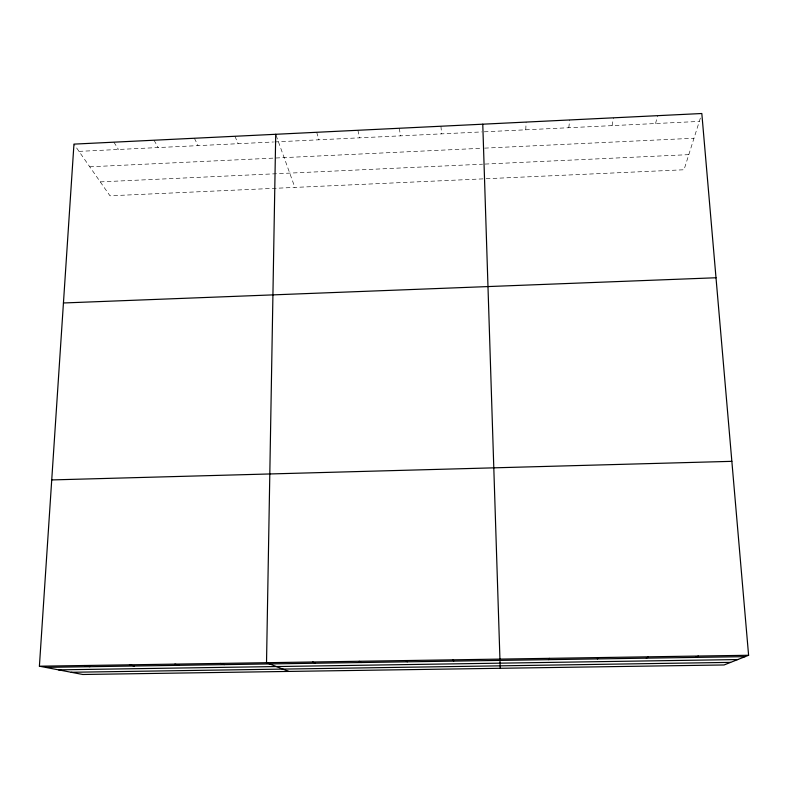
<?xml version="1.0" encoding="UTF-8"?>
<svg xmlns="http://www.w3.org/2000/svg" width="788" height="788" viewBox="0 0 788 788"><rect width="100%" height="100%" fill="white"/><g stroke="black" fill="none" stroke-linecap="round" stroke-linejoin="round"><path stroke-width="0.59" stroke-dasharray="3.94 2.96" d="M525.773 129.803L526.098 122.081M568.808 127.725L569.675 119.953M612.079 125.637L613.488 117.816M655.577 123.539L657.527 115.669M700.384 118.033L684.023 169.765L485.388 178.768M79.007 151.375L273.525 141.988M274.746 141.929L481.744 131.931M484.187 131.813L699.311 121.421M89.753 166.8L482.167 148.252M484.62 148.134L693.992 138.235M100.273 181.88L482.581 164.19M485.034 164.071L688.801 154.645M482.995 178.876L109.975 195.798L73.954 144.125M113.896 142.185L118.486 149.474M154.034 140.225L158.161 147.553M194.39 138.255L198.044 145.632M234.952 136.275L238.124 143.692M276.105 135.359L294.879 187.406M316.697 132.295L318.904 139.791M357.89 130.286L359.604 137.831M399.299 128.267L400.511 135.851M440.925 126.238L441.635 133.871"/><path stroke-width="1.18" d="M500.232 668.293L482.768 124.189M275.721 134.285L266.521 662.708L288.772 671.425M39.4 666.205L73.954 144.125L701.822 113.511L748.6 655.271L724.083 664.964L82.809 674.489L39.4 666.205L748.6 655.271M548.704 659.664L549.394 658.344M597.363 658.916L598.742 657.576M646.318 658.157L648.386 656.818M695.568 657.409L698.335 656.04M63.434 302.976L716.006 277.76M51.732 479.922L731.855 461.335M45.546 667.377L745.113 656.65M58.558 669.859L737.755 659.556M71.206 672.272L730.614 662.383M84.306 665.515L89.862 666.697M129.459 664.816L134.433 666.018M174.887 664.117L179.26 665.328M220.571 663.417L224.334 664.639M312.738 661.989L315.279 663.24M359.229 661.27L361.14 662.541M405.997 660.551L407.268 661.831M453.031 659.832L453.671 661.122"/></g></svg>
